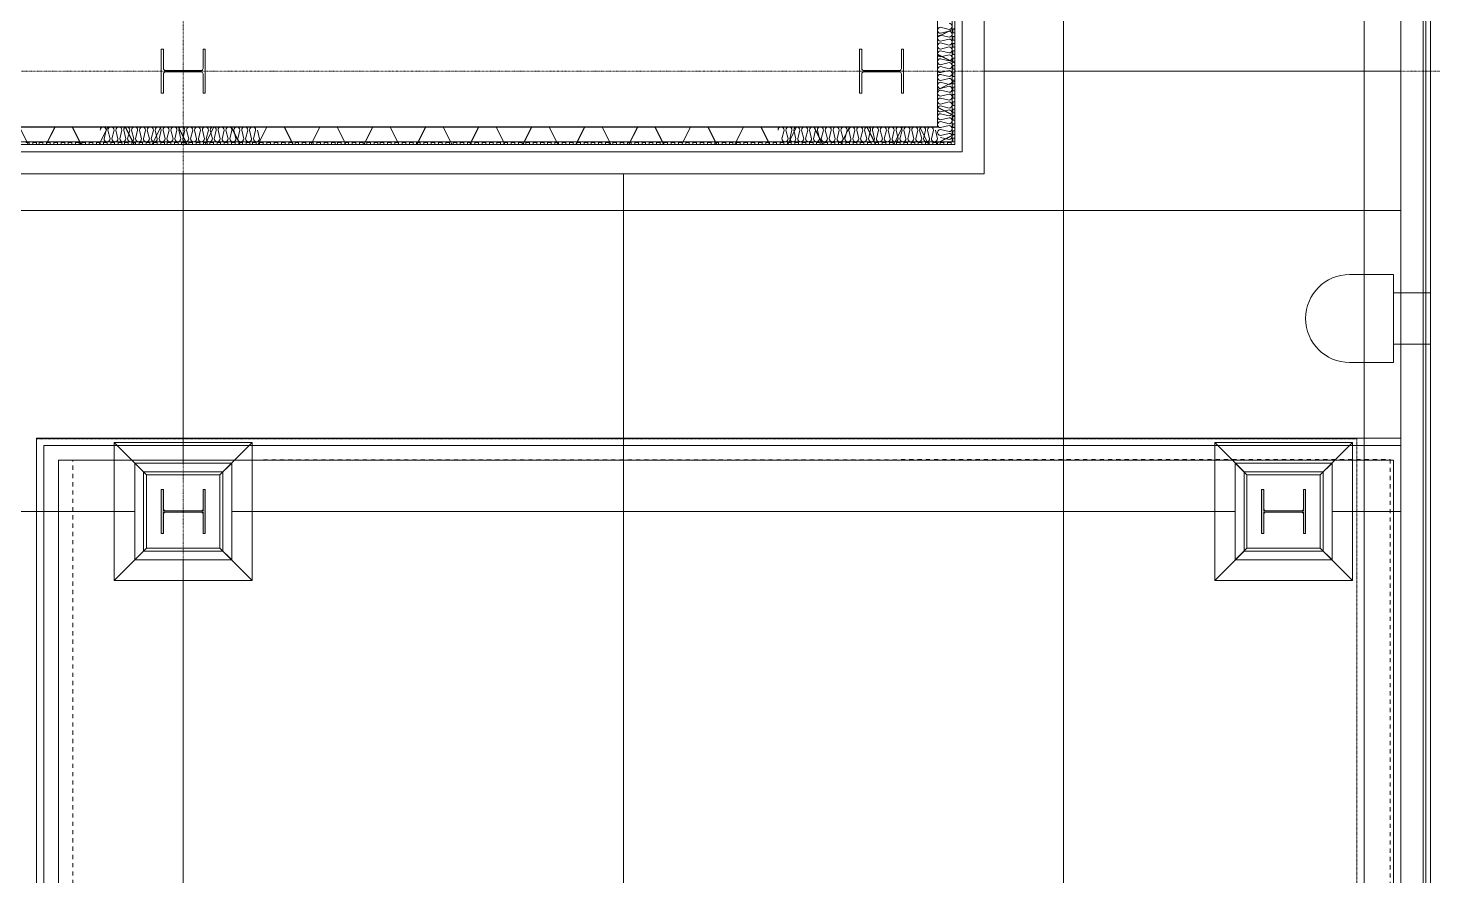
# Model space of a CAD drawing. Extents: x -32000 to 416743, y -254124 to 144214.
# Drawn here: x 7942 to 17518, y 54516 to 60294 of the extents above; entities that cross this region are included whole.
import ezdxf

# ---------------------------------------------------------------- set-up
doc = ezdxf.new("R2010")
doc.units = 0
doc.header["$LTSCALE"] = 10
for name, pattern in [('H12PL4$0$JJP_三點線', [0.9, 0.3, -0.15, 0, -0.15, 0, -0.15, 0, -0.15]), ('H12PL4$0$TAI_虛線', [5.644, 2.822, -2.822]), ('XFM7P40ICA$0$H12PL4$0$DOTK1', [0.01, 0.005, -0.005]), ('XFM7P40ICA$0$H12PL4$0$JJP_三點線', [0.9, 0.3, -0.15, 0, -0.15, 0, -0.15, 0, -0.15]), ('XFM7P40ICA$0$H12PL4$0$JJP_虛線(退縮線、投影線、地下室範圍、非屬本工程、圖面分區)', [0.45, 0.3, -0.15]), ('XFM7P40ICA$0$H12PL4$0$TAI_虛線', [5.644, 2.822, -2.822])]:
    doc.linetypes.add(name, pattern=pattern)
for name, color, linetype in [('H12PL4$0$A-ROOF', 252, 'Continuous'), ('H12PL4$0$A-WALL-EX', 252, 'Continuous'), ('H12PL4$0$S-COL', 252, 'Continuous'), ('H12PL4$0$S-GRID', 252, 'Continuous'), ('H12PL4$0$S-SLAB-SHOW', 252, 'Continuous'), ('XFM7P40ICA$0$H12PL4$0$A-CLNG', 252, 'Continuous'), ('XFM7P40ICA$0$H12PL4$0$A-WALL-EX', 252, 'Continuous'), ('XFM7P40ICA$0$H12PL4$0$Hattch', 252, 'Continuous'), ('XFM7P40ICA$0$H12PL4$0$L40_19_GW', 252, 'Continuous'), ('XFM7P40ICA$0$H12PL4$0$L40_19_MEJI', 252, 'Continuous'), ('XFM7P40ICA$0$H12PL4$0$L40_19_SIAGE1', 252, 'Continuous'), ('XFM7P40ICA$0$H12PL4$0$L40_19_SIAGE2', 252, 'Continuous'), ('XFM7P40ICA$0$H12PL4$0$L40_19_SIAGE3', 252, 'Continuous'), ('XFM7P40ICA$0$H12PL4$0$L40_19_STEEL2', 252, 'Continuous'), ('XFM7P40ICA$0$H12PL4$0$L40_19_SUGATA3', 252, 'Continuous'), ('XFM7P40ICA$0$H12PL4$0$L40_19_SUGATAD', 252, 'Continuous'), ('XFM7P40ICA$0$H12PL4$0$S-COL', 252, 'Continuous'), ('XFM7P40ICA$0$H12PL4$0$S-GRID', 252, 'Continuous')]:
    doc.layers.add(name, color=color, linetype=linetype)

# ---------------------------------------------------------------- blocks, each defined once
blk = doc.blocks.new('H12PL4')
at = {"layer": 'H12PL4$0$A-ROOF', "linetype": 'H12PL4$0$TAI_虛線', "lineweight": 0, "flags": 128}
for points in [[(8248.1, 57349.9), (17227, 57354.6)], [(8248.1, 2650), (8248.1, 57349.9)], [(17227, 57354.6), (17227, 2650)]]:
    blk.add_lwpolyline(points, dxfattribs=at)
at = {"layer": 'H12PL4$0$A-WALL-EX', "lineweight": 0, "flags": 128}
for points in [[(17500, -2650), (17500, 91700)], [(17500, -2650), (17500, 91700)], [(17500, -2650), (17500, 91700)], [(17500, -2650), (17500, 91700)], [(17500, 83000), (17500, -2615)], [(14260, 59500), (14260, 67500)], [(14140, 67380), (14140, 59620)], [(14140, 59620), (1620, 59620)], [(1620, 59500), (14140, 59500)], [(14260, 59500), (14140, 59500)]]:
    blk.add_lwpolyline(points, dxfattribs=at)
at = {"layer": 'H12PL4$0$S-COL', "lineweight": 0, "flags": 128}
for points in [[(8530, 56530), (8530, 57470)], [(8730, 57270), (8530, 57470)], [(8530, 57470), (9470, 57470)], [(9470, 57470), (9270, 57270)], [(9470, 57470), (9470, 56530)], [(16030, 56530), (16030, 57470)], [(16230, 57270), (16030, 57470)], [(16030, 57470), (16970, 57470)], [(16970, 57470), (16770, 57270)], [(16970, 57470), (16970, 56530)], [(8730, 57270), (8730, 56730)], [(9270, 57270), (8730, 57270)], [(9270, 56730), (9270, 57270)], [(16230, 57270), (16230, 56730)], [(16770, 57270), (16230, 57270)], [(16770, 56730), (16770, 57270)], [(8730, 56730), (8530, 56530)], [(8730, 56730), (9270, 56730)], [(9470, 56530), (9270, 56730)], [(16230, 56730), (16030, 56530)], [(16230, 56730), (16770, 56730)], [(16970, 56530), (16770, 56730)], [(8530, 56530), (9470, 56530)], [(16030, 56530), (16970, 56530)]]:
    blk.add_lwpolyline(points, dxfattribs=at)
for points in [[(8850, 57150), (8850, 56850), (8865, 56850), (8865, 56995), (9135, 56995), (9135, 56850), (9150, 56850), (9150, 57150), (9135, 57150), (9135, 57005), (8865, 57005), (8865, 57150)], [(16350, 57150), (16350, 56850), (16365, 56850), (16365, 56995), (16635, 56995), (16635, 56850), (16650, 56850), (16650, 57150), (16635, 57150), (16635, 57005), (16365, 57005), (16365, 57150)]]:
    blk.add_lwpolyline(points, close=True, dxfattribs=at)
at = {"layer": 'H12PL4$0$S-GRID', "linetype": 'H12PL4$0$JJP_三點線', "lineweight": 0}
for p, q in [((9000, 128250), (9000, -28000)), ((-29000, 60000), (289600, 60000))]:
    blk.add_line(p, q, dxfattribs=at)
at = {"layer": 'H12PL4$0$S-SLAB-SHOW', "lineweight": 0}
blk.add_line((17300, -2300), (17300, 82649.8), dxfattribs=at)
at = {"layer": 'H12PL4$0$S-SLAB-SHOW', "lineweight": 0, "flags": 128}
blk.add_lwpolyline([(17470, -2300), (17470, 82649.8)], dxfattribs=at)
blk = doc.blocks.new('XFM7P40ICA$0$H12PL4')
at = {"layer": 'XFM7P40ICA$0$H12PL4$0$Hattch', "linetype": 'Continuous', "lineweight": 0}
for points in [[(8850, 57150), (8850, 56850), (8865, 56850), (8865, 56995), (9135, 56995), (9135, 56850), (9150, 56850), (9150, 57150), (9135, 57150), (9135, 57005), (8865, 57005), (8865, 57150)], [(16350, 57150), (16350, 56850), (16365, 56850), (16365, 56995), (16635, 56995), (16635, 56850), (16650, 56850), (16650, 57150), (16635, 57150), (16635, 57005), (16365, 57005), (16365, 57150)]]:
    blk.add_hatch(color=256, dxfattribs=at).paths.add_polyline_path(points)
at = {"layer": 'XFM7P40ICA$0$H12PL4$0$A-CLNG', "linetype": 'XFM7P40ICA$0$H12PL4$0$TAI_虛線', "lineweight": 0, "flags": 128}
for points in [[(14310, 67550), (14310, 59450)], [(14310, 59450), (1450, 59450)]]:
    blk.add_lwpolyline(points, dxfattribs=at)
at = {"layer": 'XFM7P40ICA$0$H12PL4$0$A-WALL-EX', "lineweight": 0}
blk.add_line((17300, -2300), (17300, 82649.8), dxfattribs=at)
at = {"layer": 'XFM7P40ICA$0$H12PL4$0$A-WALL-EX', "linetype": 'XFM7P40ICA$0$H12PL4$0$JJP_虛線(退縮線、投影線、地下室範圍、非屬本工程、圖面分區)', "lineweight": 0}
for p, q in [((8150, 57450), (8050, 57450)), ((8050, 57450), (8050, 57350)), ((17250, 57450), (8150, 57450)), ((17283.3, 57450), (17250, 57450)), ((17283.3, 57450), (17300, 57450)), ((8050, 57350), (8050, 2650))]:
    blk.add_line(p, q, dxfattribs=at)
at = {"layer": 'XFM7P40ICA$0$H12PL4$0$A-WALL-EX', "lineweight": 0, "flags": 128}
for points in [[(17470, -2300), (17470, 82649.8)], [(17500, 82650), (17500, -2300)], [(14260, 59500), (14260, 67500)], [(14140, 67380), (14140, 59620)], [(14140, 59620), (1620, 59620)], [(1620, 59500), (14140, 59500)], [(14260, 59500), (14140, 59500)]]:
    blk.add_lwpolyline(points, dxfattribs=at)
at = {"layer": 'XFM7P40ICA$0$H12PL4$0$A-WALL-EX', "linetype": 'XFM7P40ICA$0$H12PL4$0$JJP_虛線(退縮線、投影線、地下室範圍、非屬本工程、圖面分區)', "lineweight": 0, "flags": 128}
for points in [[(8000, 57500), (8050, 57500)], [(8000, 57500), (8000, 2500)], [(17300, 57500), (8050, 57500)], [(17300, 57500), (17300, 57450)], [(17300, 57450), (17300, 57350)], [(8150, 57350), (17250, 57350)], [(8150, 2650), (8150, 57350)], [(17250, 57350), (17250, 2650)], [(17300, 2650), (17300, 57350)]]:
    blk.add_lwpolyline(points, dxfattribs=at)
at = {"layer": 'XFM7P40ICA$0$H12PL4$0$Hattch', "lineweight": 0}
for p, q in [((14260, 60417.2), (14260, 60293.4)), ((14140, 60234.2), (14258.3, 60293.4)), ((14140, 60114.2), (14140, 60234.2)), ((14141.7, 60233.2), (14260, 60292.4)), ((14141.7, 60115.3), (14141.7, 60233.2)), ((14140, 60114.2), (14258.3, 60055.1)), ((14141.7, 60115.3), (14260, 60056.1)), ((14258.3, 59933.4), (14258.3, 60055.1)), ((14260, 60056.1), (14260, 59932.4)), ((14140, 59873.2), (14258.3, 59932.4)), ((14141.7, 59872.2), (14260, 59931.3)), ((14141.7, 59754.2), (14141.7, 59872.2)), ((14140, 59753.2), (14258.3, 59694)), ((14141.7, 59754.2), (14260, 59695.1)), ((14258.3, 59620), (14258.3, 59694)), ((7883.7, 59620), (7942.8, 59501.7)), ((8124.7, 59620), (8065.6, 59501.7)), ((8125.8, 59618.3), (8066.6, 59500)), ((8124.7, 59620), (8244.7, 59620)), ((8125.8, 59618.3), (8243.7, 59618.3)), ((8243.7, 59618.3), (8302.8, 59500)), ((8244.7, 59620), (8303.9, 59501.7)), ((8485.8, 59620), (8426.6, 59501.7)), ((8486.8, 59618.3), (8427.6, 59500)), ((8485.8, 59620), (8605.8, 59620)), ((8486.8, 59618.3), (8604.7, 59618.3)), ((8604.7, 59618.3), (8663.9, 59500)), ((8605.8, 59620), (8664.9, 59501.7)), ((8846.8, 59620), (8787.6, 59501.7)), ((8847.8, 59618.3), (8788.7, 59500)), ((8846.8, 59620), (8966.8, 59620)), ((8847.8, 59618.3), (8965.8, 59618.3)), ((8965.8, 59618.3), (9024.9, 59500)), ((8966.8, 59620), (9026, 59501.7)), ((9207.8, 59620), (9148.7, 59501.7)), ((9208.9, 59618.3), (9149.7, 59500)), ((9207.8, 59620), (9327.8, 59620)), ((9208.9, 59618.3), (9326.8, 59618.3)), ((9326.8, 59618.3), (9386, 59500)), ((9327.8, 59620), (9387, 59501.7)), ((9568.9, 59620), (9509.7, 59501.7)), ((9569.9, 59618.3), (9510.8, 59500)), ((9568.9, 59620), (9688.9, 59620)), ((9569.9, 59618.3), (9687.8, 59618.3)), ((9687.8, 59618.3), (9747, 59500)), ((9688.9, 59620), (9748, 59501.7)), ((9929.9, 59620), (9870.8, 59501.7)), ((9931, 59618.3), (9871.8, 59500)), ((9929.9, 59620), (10049.9, 59620)), ((9931, 59618.3), (10048.9, 59618.3)), ((10048.9, 59618.3), (10108, 59500)), ((10049.9, 59620), (10109.1, 59501.7)), ((10291, 59620), (10231.8, 59501.7)), ((10292, 59618.3), (10232.8, 59500)), ((10291, 59620), (10411, 59620)), ((10292, 59618.3), (10409.9, 59618.3)), ((10409.9, 59618.3), (10469.1, 59500)), ((10411, 59620), (10470.1, 59501.7)), ((10652, 59620), (10592.8, 59501.7)), ((10653, 59618.3), (10593.9, 59500)), ((10652, 59620), (10772, 59620)), ((10653, 59618.3), (10771, 59618.3)), ((10771, 59618.3), (10830.1, 59500)), ((10772, 59620), (10831.1, 59501.7)), ((11013, 59620), (10953.9, 59501.7)), ((11014.1, 59618.3), (10954.9, 59500)), ((11013, 59620), (11133, 59620)), ((11014.1, 59618.3), (11132, 59618.3)), ((11132, 59618.3), (11191.1, 59500)), ((11133, 59620), (11192.2, 59501.7)), ((11374.1, 59620), (11314.9, 59501.7)), ((11375.1, 59618.3), (11315.9, 59500)), ((11374.1, 59620), (11494.1, 59620)), ((11375.1, 59618.3), (11493, 59618.3)), ((11493, 59618.3), (11552.2, 59500)), ((11494.1, 59620), (11553.2, 59501.7)), ((11735.1, 59620), (11675.9, 59501.7)), ((11736.1, 59618.3), (11677, 59500)), ((11735.1, 59620), (11855.1, 59620)), ((11736.1, 59618.3), (11854.1, 59618.3)), ((11854.1, 59618.3), (11913.2, 59500)), ((11855.1, 59620), (11914.3, 59501.7)), ((12096.1, 59620), (12037, 59501.7)), ((12097.2, 59618.3), (12038, 59500)), ((12096.1, 59620), (12216.1, 59620)), ((12097.2, 59618.3), (12215.1, 59618.3)), ((12215.1, 59618.3), (12274.3, 59500)), ((12216.1, 59620), (12275.3, 59501.7)), ((12457.2, 59620), (12398, 59501.7)), ((12458.2, 59618.3), (12399.1, 59500)), ((12457.2, 59620), (12577.2, 59620)), ((12458.2, 59618.3), (12576.1, 59618.3)), ((12576.1, 59618.3), (12635.3, 59500)), ((12577.2, 59620), (12636.3, 59501.7)), ((12818.2, 59620), (12759.1, 59501.7)), ((12819.3, 59618.3), (12760.1, 59500)), ((12818.2, 59620), (12938.2, 59620)), ((12819.3, 59618.3), (12937.2, 59618.3)), ((12937.2, 59618.3), (12996.3, 59500)), ((12938.2, 59620), (12997.4, 59501.7)), ((13179.3, 59620), (13120.1, 59501.7)), ((13180.3, 59618.3), (13121.1, 59500)), ((13179.3, 59620), (13299.3, 59620)), ((13180.3, 59618.3), (13298.2, 59618.3)), ((13298.2, 59618.3), (13357.4, 59500)), ((13299.3, 59620), (13358.4, 59501.7)), ((13540.3, 59620), (13481.1, 59501.7)), ((13541.3, 59618.3), (13482.2, 59500)), ((13540.3, 59620), (13660.3, 59620)), ((13541.3, 59618.3), (13659.3, 59618.3)), ((13659.3, 59618.3), (13718.4, 59500)), ((13660.3, 59620), (13719.5, 59501.7)), ((13901.3, 59620), (13842.2, 59501.7)), ((13902.4, 59618.3), (13843.2, 59500)), ((13901.3, 59620), (14021.3, 59620)), ((13902.4, 59618.3), (14020.3, 59618.3)), ((14020.3, 59618.3), (14079.5, 59500)), ((14021.3, 59620), (14080.5, 59501.7)), ((14211.9, 59548.1), (14258.3, 59571.3)), ((14213.1, 59546.9), (14260, 59570.3)), ((14258.3, 59572.4), (14258.3, 59620)), ((8066.6, 59500), (7942.8, 59500)), ((7943.9, 59501.7), (8065.6, 59501.7)), ((8427.6, 59500), (8303.9, 59500)), ((8304.9, 59501.7), (8426.6, 59501.7)), ((8788.7, 59500), (8664.9, 59500)), ((8666, 59501.7), (8787.6, 59501.7)), ((9149.7, 59500), (9026, 59500)), ((9027, 59501.7), (9148.7, 59501.7)), ((9510.8, 59500), (9387, 59500)), ((9388, 59501.7), (9509.7, 59501.7)), ((9871.8, 59500), (9748, 59500)), ((9749.1, 59501.7), (9870.8, 59501.7)), ((10232.8, 59500), (10109.1, 59500)), ((10110.1, 59501.7), (10231.8, 59501.7)), ((10593.9, 59500), (10470.1, 59500)), ((10471.1, 59501.7), (10592.8, 59501.7)), ((10954.9, 59500), (10831.1, 59500)), ((10832.2, 59501.7), (10953.9, 59501.7)), ((11315.9, 59500), (11192.2, 59500)), ((11193.2, 59501.7), (11314.9, 59501.7)), ((11677, 59500), (11553.2, 59500)), ((11554.3, 59501.7), (11675.9, 59501.7)), ((12038, 59500), (11914.3, 59500)), ((11915.3, 59501.7), (12037, 59501.7)), ((12399.1, 59500), (12275.3, 59500)), ((12276.3, 59501.7), (12398, 59501.7)), ((12760.1, 59500), (12636.3, 59500)), ((12637.4, 59501.7), (12759.1, 59501.7)), ((13121.1, 59500), (12997.4, 59500)), ((12998.4, 59501.7), (13120.1, 59501.7)), ((13482.2, 59500), (13358.4, 59500)), ((13359.5, 59501.7), (13481.1, 59501.7)), ((13843.2, 59500), (13719.5, 59500)), ((13720.5, 59501.7), (13842.2, 59501.7)), ((14081.5, 59501.7), (14140, 59501.7)), ((14140, 59512.2), (14211.9, 59548.1)), ((14141.7, 59511.1), (14213.1, 59546.9)), ((14141.7, 59500), (14141.7, 59511.1))]:
    blk.add_line(p, q, dxfattribs=at)
at = {"layer": 'XFM7P40ICA$0$H12PL4$0$L40_19_GW', "lineweight": 0, "flags": 128}
for points in [[(14219.9, 60326.6, -1), (14219.9, 60285.4), (14161.1, 60299.8, 1), (14161.1, 60258.6), (14219.9, 60273, -1), (14219.9, 60231.8), (14161.1, 60246.2, 1), (14161.1, 60205), (14219.9, 60219.4, -1), (14219.9, 60178.2), (14161.1, 60192.6, 1), (14161.1, 60151.4), (14219.9, 60165.8, -1), (14219.9, 60124.6), (14161.1, 60139, 1), (14161.1, 60097.8), (14219.9, 60112.2, -1), (14219.9, 60071), (14161.1, 60085.4, 1), (14161.1, 60044.2), (14219.9, 60058.6, -1), (14219.9, 60017.4), (14161.1, 60031.8, 1), (14161.1, 59990.6), (14219.9, 60005, -1), (14219.9, 59963.8), (14161.1, 59978.2, 1), (14161.1, 59937), (14219.9, 59951.4, -1), (14219.9, 59910.2), (14161.1, 59924.6, 1), (14161.1, 59883.4), (14219.9, 59897.8, -1), (14219.9, 59856.6), (14161.1, 59871, 1), (14161.1, 59829.8), (14219.9, 59844.2, -1), (14219.9, 59803), (14161.1, 59817.4, 1), (14161.1, 59776.2), (14219.9, 59790.6, -1), (14219.9, 59749.4), (14161.1, 59763.8, 1), (14161.1, 59722.6), (14219.9, 59737, -1), (14219.9, 59695.8), (14161.1, 59710.2, 1), (14161.1, 59669), (14219.9, 59683.4, -1), (14219.9, 59642.2), (14161.1, 59656.6, 1), (14161.1, 59615.4), (14219.9, 59629.8, -1), (14219.9, 59588.6), (14161.1, 59603, 1), (14161.1, 59561.8), (14219.9, 59576.2, -1), (14219.9, 59535), (14161.1, 59549.4)], [(9505.3, 59598.9), (9519.7, 59540.1, -1), (9478.5, 59540.1), (9492.9, 59598.9, 1), (9451.7, 59598.9), (9466.1, 59540.1, -1), (9424.9, 59540.1), (9439.3, 59598.9, 1), (9398.1, 59598.9), (9412.5, 59540.1, -1), (9371.3, 59540.1), (9385.7, 59598.9, 1), (9344.5, 59598.9), (9358.9, 59540.1, -1), (9317.7, 59540.1), (9332.1, 59598.9, 1), (9290.9, 59598.9), (9305.3, 59540.1, -1), (9264.1, 59540.1), (9278.5, 59598.9, 1), (9237.3, 59598.9), (9251.7, 59540.1, -1), (9210.5, 59540.1), (9224.9, 59598.9, 1), (9183.7, 59598.9), (9198.1, 59540.1, -1), (9156.9, 59540.1), (9171.3, 59598.9, 1), (9130.1, 59598.9), (9144.5, 59540.1, -1), (9103.3, 59540.1), (9117.7, 59598.9, 1), (9076.5, 59598.9), (9090.9, 59540.1, -1), (9049.7, 59540.1), (9064.1, 59598.9, 1), (9022.9, 59598.9), (9037.3, 59540.1, -1), (8996.1, 59540.1), (9010.5, 59598.9, 1), (8969.3, 59598.9), (8983.7, 59540.1, -1), (8942.5, 59540.1), (8956.9, 59598.9, 1), (8915.7, 59598.9), (8930.1, 59540.1, -1), (8888.9, 59540.1), (8903.3, 59598.9, 1), (8862.1, 59598.9), (8876.5, 59540.1, -1), (8835.3, 59540.1), (8849.7, 59598.9, 1), (8808.5, 59598.9), (8822.9, 59540.1, -1), (8781.7, 59540.1), (8796.1, 59598.9, 1), (8754.9, 59598.9), (8769.3, 59540.1, -1), (8728.1, 59540.1), (8742.5, 59598.9, 1), (8701.3, 59598.9), (8715.7, 59540.1, -1), (8674.5, 59540.1), (8688.9, 59598.9, 1), (8647.7, 59598.9), (8662.1, 59540.1, -1), (8620.9, 59540.1), (8635.3, 59598.9, 1), (8594.1, 59598.9), (8608.5, 59540.1, -1), (8567.3, 59540.1), (8581.7, 59598.9, 1), (8540.5, 59598.9), (8554.9, 59540.1, -1), (8513.7, 59540.1), (8528.1, 59598.9, 1), (8486.9, 59598.9), (8501.3, 59540.1, -1), (8460.1, 59540.1), (8474.5, 59598.9, 1), (8433.3, 59598.9)], [(14126.1, 59598.9), (14140.5, 59540.1, -1), (14099.3, 59540.1), (14113.7, 59598.9, 1), (14072.5, 59598.9), (14086.9, 59540.1, -1), (14045.7, 59540.1), (14060.1, 59598.9, 1), (14018.9, 59598.9), (14033.3, 59540.1, -1), (13992.1, 59540.1), (14006.5, 59598.9, 1), (13965.3, 59598.9), (13979.7, 59540.1, -1), (13938.5, 59540.1), (13952.9, 59598.9, 1), (13911.7, 59598.9), (13926.1, 59540.1, -1), (13884.9, 59540.1), (13899.3, 59598.9, 1), (13858.1, 59598.9), (13872.5, 59540.1, -1), (13831.3, 59540.1), (13845.7, 59598.9, 1), (13804.5, 59598.9), (13818.9, 59540.1, -1), (13777.7, 59540.1), (13792.1, 59598.9, 1), (13750.9, 59598.9), (13765.3, 59540.1, -1), (13724.1, 59540.1), (13738.5, 59598.9, 1), (13697.3, 59598.9), (13711.7, 59540.1, -1), (13670.5, 59540.1), (13684.9, 59598.9, 1), (13643.7, 59598.9), (13658.1, 59540.1, -1), (13616.9, 59540.1), (13631.3, 59598.9, 1), (13590.1, 59598.9), (13604.5, 59540.1, -1), (13563.3, 59540.1), (13577.7, 59598.9, 1), (13536.5, 59598.9), (13550.9, 59540.1, -1), (13509.7, 59540.1), (13524.1, 59598.9, 1), (13482.9, 59598.9), (13497.3, 59540.1, -1), (13456.1, 59540.1), (13470.5, 59598.9, 1), (13429.3, 59598.9), (13443.7, 59540.1, -1), (13402.5, 59540.1), (13416.9, 59598.9, 1), (13375.7, 59598.9), (13390.1, 59540.1, -1), (13348.9, 59540.1), (13363.3, 59598.9, 1), (13322.1, 59598.9), (13336.5, 59540.1, -1), (13295.3, 59540.1), (13309.7, 59598.9, 1), (13268.5, 59598.9), (13282.9, 59540.1, -1), (13241.7, 59540.1), (13256.1, 59598.9, 1), (13214.9, 59598.9), (13229.3, 59540.1, -1), (13188.1, 59540.1), (13202.5, 59598.9, 1), (13161.3, 59598.9), (13175.7, 59540.1, -1), (13134.5, 59540.1), (13148.9, 59598.9, 1), (13107.7, 59598.9), (13122.1, 59540.1, -1), (13080.9, 59540.1), (13095.3, 59598.9, 1), (13054.1, 59598.9)]]:
    blk.add_lwpolyline(points, format="xyb", dxfattribs=at)
at = {"layer": 'XFM7P40ICA$0$H12PL4$0$L40_19_MEJI', "lineweight": 0}
for p, q in [((15000, 82050), (15000, 45390)), ((17050, -1975), (17050, 82050)), ((17300, 60000), (14460, 60000)), ((9000, 57330), (9000, 59300)), ((12000, 59300), (12000, 52440)), ((17300, 59050), (6098.8, 59050)), ((8670, 57000), (6098.8, 57000)), ((16170, 57000), (9330, 57000)), ((17300, 57000), (16830, 57000)), ((9000, 45330), (9000, 56670))]:
    blk.add_line(p, q, dxfattribs=at)
at = {"layer": 'XFM7P40ICA$0$H12PL4$0$L40_19_SIAGE1', "lineweight": 0}
blk.add_line((17500, -2650), (17500, 91700), dxfattribs=at)
at = {"layer": 'XFM7P40ICA$0$H12PL4$0$L40_19_SIAGE2', "lineweight": 0, "flags": 128}
for points in [[(14260, 59500), (14260, 59518.4), (14245.5, 59518.4), (14245.5, 59543.2), (14260, 59543.2), (14260, 59568), (14245.5, 59568), (14245.5, 59592.8), (14260, 59592.8), (14260, 59617.6), (14245.5, 59617.6), (14245.5, 59642.4), (14260, 59642.4), (14260, 59667.2), (14245.5, 59667.2), (14245.5, 59692), (14260, 59692), (14260, 59716.8), (14245.5, 59716.8), (14245.5, 59741.6), (14260, 59741.6), (14260, 59766.4), (14245.5, 59766.4), (14245.5, 59791.2), (14260, 59791.2), (14260, 59816), (14245.5, 59816), (14245.5, 59840.8), (14260, 59840.8), (14260, 59865.6), (14245.5, 59865.6), (14245.5, 59890.4), (14260, 59890.4), (14260, 59915.2), (14245.5, 59915.2), (14245.5, 59940), (14260, 59940), (14260, 59964.8), (14245.5, 59964.8), (14245.5, 59989.6), (14260, 59989.6), (14260, 60014.4), (14245.5, 60014.4), (14245.5, 60039.2), (14260, 60039.2), (14260, 60064), (14245.5, 60064), (14245.5, 60088.8), (14260, 60088.8), (14260, 60113.6), (14245.5, 60113.6), (14245.5, 60138.4), (14260, 60138.4), (14260, 60163.2), (14245.5, 60163.2), (14245.5, 60188), (14260, 60188), (14260, 60212.8), (14245.5, 60212.8), (14245.5, 60237.6), (14260, 60237.6), (14260, 60262.4), (14245.5, 60262.4), (14245.5, 60287.2), (14260, 60287.2), (14260, 60312)], [(14258, 59514.5), (14258, 59500), (14233.2, 59500), (14233.2, 59514.5), (14208.4, 59514.5), (14208.4, 59500), (14183.6, 59500), (14183.6, 59514.5), (14158.8, 59514.5), (14158.8, 59500), (14134, 59500), (14134, 59514.5), (14109.2, 59514.5), (14109.2, 59500), (14084.4, 59500), (14084.4, 59514.5), (14059.6, 59514.5), (14059.6, 59500), (14034.8, 59500), (14034.8, 59514.5), (14010, 59514.5), (14010, 59500), (13985.2, 59500), (13985.2, 59514.5), (13960.4, 59514.5), (13960.4, 59500), (13935.6, 59500), (13935.6, 59514.5), (13910.8, 59514.5), (13910.8, 59500), (13886, 59500), (13886, 59514.5), (13861.2, 59514.5), (13861.2, 59500), (13838, 59500), (13838, 59514.5), (13813.2, 59514.5), (13813.2, 59500), (13788.4, 59500), (13788.4, 59514.5), (13763.6, 59514.5), (13763.6, 59500), (13738.8, 59500), (13738.8, 59514.5), (13714, 59514.5), (13714, 59500), (13689.2, 59500), (13689.2, 59514.5), (13664.4, 59514.5), (13664.4, 59500), (13639.6, 59500), (13639.6, 59514.5), (13614.8, 59514.5), (13614.8, 59500), (13590, 59500), (13590, 59514.5), (13565.2, 59514.5), (13565.2, 59500), (13540.4, 59500), (13540.4, 59514.5), (13515.6, 59514.5), (13515.6, 59500), (13490.8, 59500), (13490.8, 59514.5), (13466, 59514.5), (13466, 59500), (13441.2, 59500), (13441.2, 59514.5), (13416.4, 59514.5), (13416.4, 59500), (13391.6, 59500), (13391.6, 59514.5), (13366.8, 59514.5), (13366.8, 59500), (13342, 59500), (13342, 59514.5), (13317.2, 59514.5), (13317.2, 59500), (13292.4, 59500), (13292.4, 59514.5), (13267.6, 59514.5), (13267.6, 59500), (13242.8, 59500), (13242.8, 59514.5), (13218, 59514.5), (13218, 59500), (13193.2, 59500), (13193.2, 59514.5), (13168.4, 59514.5), (13168.4, 59500), (13143.6, 59500), (13143.6, 59514.5), (13118.8, 59514.5), (13118.8, 59500), (13094, 59500), (13094, 59514.5), (13069.2, 59514.5), (13069.2, 59500), (13044.4, 59500), (13044.4, 59514.5), (13019.6, 59514.5), (13019.6, 59500), (12994.8, 59500), (12994.8, 59514.5), (12970, 59514.5), (12970, 59500), (12945.2, 59500), (12945.2, 59514.5), (12920.4, 59514.5), (12920.4, 59500), (12895.6, 59500), (12895.6, 59514.5), (12870.8, 59514.5), (12870.8, 59500), (12846, 59500), (12846, 59514.5), (12821.2, 59514.5), (12821.2, 59500), (12796.4, 59500), (12796.4, 59514.5), (12771.6, 59514.5), (12771.6, 59500), (12746.8, 59500), (12746.8, 59514.5), (12722, 59514.5), (12722, 59500), (12697.2, 59500), (12697.2, 59514.5), (12672.4, 59514.5), (12672.4, 59500), (12647.6, 59500), (12647.6, 59514.5), (12622.8, 59514.5), (12622.8, 59500), (12598, 59500), (12598, 59514.5), (12573.2, 59514.5), (12573.2, 59500), (12548.4, 59500), (12548.4, 59514.5), (12523.6, 59514.5), (12523.6, 59500), (12498.8, 59500), (12498.8, 59514.5), (12474, 59514.5), (12474, 59500), (12449.2, 59500), (12449.2, 59514.5), (12424.4, 59514.5), (12424.4, 59500), (12399.6, 59500), (12399.6, 59514.5), (12374.8, 59514.5), (12374.8, 59500), (12350, 59500), (12350, 59514.5), (12325.2, 59514.5), (12325.2, 59500), (12300.4, 59500), (12300.4, 59514.5), (12275.6, 59514.5), (12275.6, 59500), (12250.8, 59500), (12250.8, 59514.5), (12226, 59514.5), (12226, 59500), (12201.2, 59500), (12201.2, 59514.5), (12176.4, 59514.5), (12176.4, 59500), (12151.6, 59500), (12151.6, 59514.5), (12126.8, 59514.5), (12126.8, 59500), (12102, 59500), (12102, 59514.5), (12077.2, 59514.5), (12077.2, 59500), (12052.4, 59500), (12052.4, 59514.5), (12027.6, 59514.5), (12027.6, 59500), (12002.8, 59500), (12002.8, 59514.5), (11978, 59514.5), (11978, 59500), (11953.2, 59500), (11953.2, 59514.5), (11928.4, 59514.5), (11928.4, 59500), (11903.6, 59500), (11903.6, 59514.5), (11878.8, 59514.5), (11878.8, 59500), (11854, 59500), (11854, 59514.5), (11829.2, 59514.5), (11829.2, 59500), (11806, 59500), (11806, 59514.5), (11781.2, 59514.5), (11781.2, 59500), (11756.4, 59500), (11756.4, 59514.5), (11731.6, 59514.5), (11731.6, 59500), (11706.8, 59500), (11706.8, 59514.5), (11682, 59514.5), (11682, 59500), (11657.2, 59500), (11657.2, 59514.5), (11632.4, 59514.5), (11632.4, 59500), (11607.6, 59500), (11607.6, 59514.5), (11582.8, 59514.5), (11582.8, 59500), (11558, 59500), (11558, 59514.5), (11533.2, 59514.5), (11533.2, 59500), (11508.4, 59500), (11508.4, 59514.5), (11483.6, 59514.5), (11483.6, 59500), (11458.8, 59500), (11458.8, 59514.5), (11434, 59514.5), (11434, 59500), (11409.2, 59500), (11409.2, 59514.5), (11384.4, 59514.5), (11384.4, 59500), (11359.6, 59500), (11359.6, 59514.5), (11334.8, 59514.5), (11334.8, 59500), (11310, 59500), (11310, 59514.5), (11285.2, 59514.5), (11285.2, 59500), (11260.4, 59500), (11260.4, 59514.5), (11235.6, 59514.5), (11235.6, 59500), (11210.8, 59500), (11210.8, 59514.5), (11186, 59514.5), (11186, 59500), (11161.2, 59500), (11161.2, 59514.5), (11136.4, 59514.5), (11136.4, 59500), (11111.6, 59500), (11111.6, 59514.5), (11086.8, 59514.5), (11086.8, 59500), (11062, 59500), (11062, 59514.5), (11037.2, 59514.5), (11037.2, 59500), (11012.4, 59500), (11012.4, 59514.5), (10987.6, 59514.5), (10987.6, 59500), (10962.8, 59500), (10962.8, 59514.5), (10938, 59514.5), (10938, 59500), (10913.2, 59500), (10913.2, 59514.5), (10888.4, 59514.5), (10888.4, 59500), (10863.6, 59500), (10863.6, 59514.5), (10838.8, 59514.5), (10838.8, 59500), (10814, 59500), (10814, 59514.5), (10789.2, 59514.5), (10789.2, 59500), (10764.4, 59500), (10764.4, 59514.5), (10739.6, 59514.5), (10739.6, 59500), (10714.8, 59500), (10714.8, 59514.5), (10690, 59514.5), (10690, 59500), (10665.2, 59500), (10665.2, 59514.5), (10640.4, 59514.5), (10640.4, 59500), (10615.6, 59500), (10615.6, 59514.5), (10590.8, 59514.5), (10590.8, 59500), (10566, 59500), (10566, 59514.5), (10541.2, 59514.5), (10541.2, 59500), (10516.4, 59500), (10516.4, 59514.5), (10491.6, 59514.5), (10491.6, 59500), (10466.8, 59500), (10466.8, 59514.5), (10442, 59514.5), (10442, 59500), (10417.2, 59500), (10417.2, 59514.5), (10392.4, 59514.5), (10392.4, 59500), (10367.6, 59500), (10367.6, 59514.5), (10342.8, 59514.5), (10342.8, 59500), (10325, 59500), (10325, 59514.5), (10300.2, 59514.5), (10300.2, 59500), (10275.4, 59500), (10275.4, 59514.5), (10250.6, 59514.5), (10250.6, 59500), (10225.8, 59500), (10225.8, 59514.5), (10201, 59514.5), (10201, 59500), (10176.2, 59500), (10176.2, 59514.5), (10151.4, 59514.5), (10151.4, 59500), (10126.6, 59500), (10126.6, 59514.5), (10101.8, 59514.5), (10101.8, 59500), (10077, 59500), (10077, 59514.5), (10052.2, 59514.5), (10052.2, 59500), (10034.4, 59500), (10034.4, 59514.5), (10009.6, 59514.5), (10009.6, 59500), (9984.8, 59500), (9984.8, 59514.5), (9960, 59514.5), (9960, 59500), (9935.2, 59500), (9935.2, 59514.5), (9910.4, 59514.5), (9910.4, 59500), (9885.6, 59500), (9885.6, 59514.5), (9860.8, 59514.5), (9860.8, 59500), (9836, 59500), (9836, 59514.5), (9811.2, 59514.5), (9811.2, 59500), (9786.4, 59500), (9786.4, 59514.5), (9761.6, 59514.5), (9761.6, 59500), (9743.8, 59500), (9743.8, 59514.5), (9719, 59514.5), (9719, 59500), (9694.2, 59500), (9694.2, 59514.5), (9669.4, 59514.5), (9669.4, 59500), (9644.6, 59500), (9644.6, 59514.5), (9619.8, 59514.5), (9619.8, 59500), (9595, 59500), (9595, 59514.5), (9570.2, 59514.5), (9570.2, 59500), (9545.4, 59500), (9545.4, 59514.5), (9520.6, 59514.5), (9520.6, 59500), (9495.8, 59500), (9495.8, 59514.5), (9471, 59514.5), (9471, 59500), (9453.2, 59500), (9453.2, 59514.5), (9428.4, 59514.5), (9428.4, 59500), (9403.6, 59500), (9403.6, 59514.5), (9378.8, 59514.5), (9378.8, 59500), (9354, 59500), (9354, 59514.5), (9329.2, 59514.5), (9329.2, 59500), (9304.4, 59500), (9304.4, 59514.5), (9279.6, 59514.5), (9279.6, 59500), (9254.8, 59500), (9254.8, 59514.5), (9230, 59514.5), (9230, 59500), (9205.2, 59500), (9205.2, 59514.5), (9180.4, 59514.5), (9180.4, 59500), (9162.6, 59500), (9162.6, 59514.5), (9137.8, 59514.5), (9137.8, 59500), (9113, 59500), (9113, 59514.5), (9088.2, 59514.5), (9088.2, 59500), (9063.4, 59500), (9063.4, 59514.5), (9038.6, 59514.5), (9038.6, 59500), (9013.8, 59500), (9013.8, 59514.5), (8989, 59514.5), (8989, 59500), (8964.2, 59500), (8964.2, 59514.5), (8939.4, 59514.5), (8939.4, 59500), (8914.6, 59500), (8914.6, 59514.5), (8889.8, 59514.5), (8889.8, 59500), (8872, 59500), (8872, 59514.5), (8847.2, 59514.5), (8847.2, 59500), (8822.4, 59500), (8822.4, 59514.5), (8797.6, 59514.5), (8797.6, 59500), (8772.8, 59500), (8772.8, 59514.5), (8748, 59514.5), (8748, 59500), (8723.2, 59500), (8723.2, 59514.5), (8698.4, 59514.5), (8698.4, 59500), (8673.6, 59500), (8673.6, 59514.5), (8648.8, 59514.5), (8648.8, 59500), (8624, 59500), (8624, 59514.5), (8599.2, 59514.5), (8599.2, 59500), (8581.4, 59500), (8581.4, 59514.5), (8556.6, 59514.5), (8556.6, 59500), (8531.8, 59500), (8531.8, 59514.5), (8507, 59514.5), (8507, 59500), (8482.2, 59500), (8482.2, 59514.5), (8457.4, 59514.5), (8457.4, 59500), (8432.6, 59500), (8432.6, 59514.5), (8407.8, 59514.5), (8407.8, 59500), (8383, 59500), (8383, 59514.5), (8358.2, 59514.5), (8358.2, 59500), (8333.4, 59500), (8333.4, 59514.5), (8308.6, 59514.5), (8308.6, 59500), (8290.8, 59500), (8290.8, 59514.5), (8266, 59514.5), (8266, 59500), (8241.2, 59500), (8241.2, 59514.5), (8216.4, 59514.5), (8216.4, 59500), (8191.6, 59500), (8191.6, 59514.5), (8166.8, 59514.5), (8166.8, 59500), (8142, 59500), (8142, 59514.5), (8117.2, 59514.5), (8117.2, 59500), (8092.4, 59500), (8092.4, 59514.5), (8067.6, 59514.5), (8067.6, 59500), (8042.8, 59500), (8042.8, 59514.5), (8018, 59514.5), (8018, 59500), (8000.2, 59500), (8000.2, 59514.5), (7975.4, 59514.5), (7975.4, 59500), (7950.6, 59500), (7950.6, 59514.5), (7925.8, 59514.5)]]:
    blk.add_lwpolyline(points, dxfattribs=at)
at = {"layer": 'XFM7P40ICA$0$H12PL4$0$L40_19_SIAGE3', "lineweight": 0}
for p, q in [((14240.5, 59519.5), (14240.5, 67480.5)), ((14140.5, 59619.5), (14140.5, 67380.5)), ((1619.5, 59619.5), (14140.5, 59619.5)), ((1519.5, 59519.5), (14240.5, 59519.5))]:
    blk.add_line(p, q, dxfattribs=at)
at = {"layer": 'XFM7P40ICA$0$H12PL4$0$L40_19_STEEL2', "lineweight": 0, "flags": 128}
for points in [[(8850, 59850), (8850, 60150), (8865, 60150), (8865, 60018, 0.414214), (8878, 60005), (9122, 60005, 0.414214), (9135, 60018), (9135, 60150), (9150, 60150), (9150, 59850), (9135, 59850), (9135, 59982, 0.414214), (9122, 59995), (8878, 59995, 0.414214), (8865, 59982), (8865, 59850)], [(13610, 59850), (13610, 60150), (13625, 60150), (13625, 60018, 0.414214), (13638, 60005), (13882, 60005, 0.414214), (13895, 60018), (13895, 60150), (13910, 60150), (13910, 59850), (13895, 59850), (13895, 59982, 0.414214), (13882, 59995), (13638, 59995, 0.414214), (13625, 59982), (13625, 59850)], [(8850, 56850), (8850, 57150), (8865, 57150), (8865, 57018, 0.414214), (8878, 57005), (9122, 57005, 0.414214), (9135, 57018), (9135, 57150), (9150, 57150), (9150, 56850), (9135, 56850), (9135, 56982, 0.414214), (9122, 56995), (8878, 56995, 0.414214), (8865, 56982), (8865, 56850)], [(16350, 56850), (16350, 57150), (16365, 57150), (16365, 57018, 0.414214), (16378, 57005), (16622, 57005, 0.414214), (16635, 57018), (16635, 57150), (16650, 57150), (16650, 56850), (16635, 56850), (16635, 56982, 0.414214), (16622, 56995), (16378, 56995, 0.414214), (16365, 56982), (16365, 56850)]]:
    blk.add_lwpolyline(points, format="xyb", close=True, dxfattribs=at)
at = {"layer": 'XFM7P40ICA$0$H12PL4$0$L40_19_SUGATA3', "lineweight": 0}
for p, q in [((17450, -2125), (17450, 82475)), ((17300, -1975), (17300, 82325)), ((14460, 67700), (14460, 59300)), ((14310, 67550), (14310, 59450)), ((14310, 59450), (5948.8, 59450)), ((6098.8, 59300), (14460, 59300)), ((8670, 57330), (8750, 57250)), ((9250, 57250), (9330, 57330)), ((16170, 57330), (16250, 57250)), ((16750, 57250), (16830, 57330)), ((8670, 56670), (8750, 56750)), ((9250, 56750), (9330, 56670)), ((16170, 56670), (16250, 56750)), ((16750, 56750), (16830, 56670))]:
    blk.add_line(p, q, dxfattribs=at)
at = {"layer": 'XFM7P40ICA$0$H12PL4$0$L40_19_SUGATA3', "lineweight": 0, "flags": 128}
blk.add_lwpolyline([(17250, 58140), (17250, 58015), (16950, 58015, -1), (16950, 58615), (17250, 58615), (17250, 58490)], format="xyb", dxfattribs=at)
blk.add_lwpolyline([(17500, 58490), (17250, 58490), (17250, 58140), (17500, 58140)], dxfattribs=at)
for points in [[(8670, 57330), (9330, 57330), (9330, 56670), (8670, 56670)], [(16170, 57330), (16830, 57330), (16830, 56670), (16170, 56670)], [(8750, 57250), (9250, 57250), (9250, 56750), (8750, 56750)], [(16250, 57250), (16750, 57250), (16750, 56750), (16250, 56750)]]:
    blk.add_lwpolyline(points, close=True, dxfattribs=at)
at = {"layer": 'XFM7P40ICA$0$H12PL4$0$L40_19_SUGATAD', "linetype": 'XFM7P40ICA$0$H12PL4$0$DOTK1', "lineweight": 0}
for p, q in [((8000, 2500), (8000, 57495)), ((8000, 57495), (17000, 57495)), ((17000, 2500), (17000, 57495))]:
    blk.add_line(p, q, dxfattribs=at)
at = {"layer": 'XFM7P40ICA$0$H12PL4$0$S-COL', "lineweight": 0, "flags": 128}
for points in [[(8530, 56530), (8530, 57470)], [(8730, 57270), (8530, 57470)], [(8530, 57470), (9470, 57470)], [(9470, 57470), (9270, 57270)], [(9470, 57470), (9470, 56530)], [(16030, 56530), (16030, 57470)], [(16230, 57270), (16030, 57470)], [(16030, 57470), (16970, 57470)], [(16970, 57470), (16770, 57270)], [(16970, 57470), (16970, 56530)], [(8730, 57270), (8730, 56730)], [(9270, 57270), (8730, 57270)], [(9270, 56730), (9270, 57270)], [(16230, 57270), (16230, 56730)], [(16770, 57270), (16230, 57270)], [(16770, 56730), (16770, 57270)], [(8730, 56730), (8530, 56530)], [(8730, 56730), (9270, 56730)], [(9470, 56530), (9270, 56730)], [(16230, 56730), (16030, 56530)], [(16230, 56730), (16770, 56730)], [(16970, 56530), (16770, 56730)], [(8530, 56530), (9470, 56530)], [(16030, 56530), (16970, 56530)]]:
    blk.add_lwpolyline(points, dxfattribs=at)
for points in [[(8850, 57150), (8850, 56850), (8865, 56850), (8865, 56995), (9135, 56995), (9135, 56850), (9150, 56850), (9150, 57150), (9135, 57150), (9135, 57005), (8865, 57005), (8865, 57150)], [(16350, 57150), (16350, 56850), (16365, 56850), (16365, 56995), (16635, 56995), (16635, 56850), (16650, 56850), (16650, 57150), (16635, 57150), (16635, 57005), (16365, 57005), (16365, 57150)]]:
    blk.add_lwpolyline(points, close=True, dxfattribs=at)
at = {"layer": 'XFM7P40ICA$0$H12PL4$0$S-GRID', "linetype": 'XFM7P40ICA$0$H12PL4$0$JJP_三點線', "lineweight": 0}
for p, q in [((9000, 128250), (9000, -28000)), ((-29000, 60000), (289600, 60000))]:
    blk.add_line(p, q, dxfattribs=at)
blk = doc.blocks.new('XFM7P40ICA')
blk.add_blockref('XFM7P40ICA$0$H12PL4', (0, 0))

msp = doc.modelspace()

# ---------------------------------------------------------------- block references
for name in ['H12PL4', 'XFM7P40ICA']:
    msp.add_blockref(name, (0, 0))

doc.saveas('drawing.dxf')
